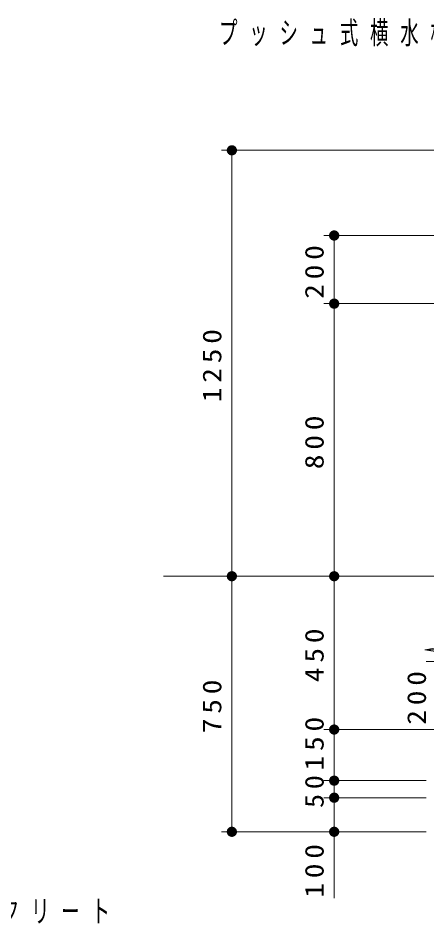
# Model space of a CAD drawing. Units: millimetres on the paper, scale 1:30. Extents: x -385 to 0, y 0 to 338.
# Drawn here: x -243 to -203.1, y 63.9 to 152.6 of the extents above; entities that cross this region are included whole.
import ezdxf

# ---------------------------------------------------------------- set-up
doc = ezdxf.new("R2010")
doc.units = ezdxf.units.MM
doc.layers.add('LY_1', color=7, linetype='Continuous', lineweight=13)
doc.styles.add('ＭＳ ゴシック', font='')
doc.styles.get('ＭＳ ゴシック').set_extended_font_data('MS Gothic')

# ---------------------------------------------------------------- blocks, each defined once
blk = doc.blocks.new('filled_dot')
at = {"color": 0, "linetype": 'Continuous', "lineweight": -2, "const_width": 1.25}
blk.add_lwpolyline([(-0.625, 0, 1), (0.625, 0, 1)], format="xyb", close=True, dxfattribs=at)
blk = doc.blocks.new('open_arrow')
at = {"color": 0, "linetype": 'Continuous', "lineweight": -2}
blk.add_lwpolyline([(7.5, 1.25), (0, 0), (7.5, -1.25)], dxfattribs=at)

msp = doc.modelspace()

# ---------------------------------------------------------------- linework, layer by layer
at = {"layer": 'LY_1'}
for p, q in [((-179.644, 139.68), (-223.111, 139.68)), ((-222.111, 98.014), (-222.111, 139.68)), ((-183.811, 131.347), (-213.111, 131.347)), ((-212.111, 124.68), (-212.111, 131.347)), ((-195.977, 124.68), (-213.111, 124.68)), ((-212.111, 98.014), (-212.111, 124.68)), ((-162.965, 98.014), (-228.782, 98.014)), ((-222.111, 73.014), (-222.111, 98.014)), ((-212.111, 83.014), (-212.111, 98.014)), ((-203.239, 90.819), (-197.239, 90.819)), ((-196.277, 89.68), (-203.111, 89.68)), ((-201.444, 83.014), (-213.111, 83.014)), ((-212.111, 78.014), (-212.111, 83.014)), ((-201.444, 83.014), (-203.111, 83.014)), ((-203.111, 78.014), (-213.111, 78.014)), ((-212.111, 76.347), (-212.111, 78.014)), ((-203.111, 76.347), (-213.111, 76.347)), ((-212.111, 66.508), (-212.111, 76.347)), ((-203.111, 73.014), (-223.111, 73.014)), ((-203.111, 73.014), (-213.111, 73.014))]:
    msp.add_line(p, q, dxfattribs=at)

# ---------------------------------------------------------------- block references
at = {"layer": 'LY_1', "xscale": 0.4, "yscale": 0.4}
for p, rotation in [((-222.111, 139.68), 270), ((-212.111, 131.347), 270), ((-212.111, 124.68), 270), ((-212.111, 124.68), 90), ((-222.111, 98.014), 90), ((-222.111, 98.014), 270), ((-212.111, 98.014), 90), ((-212.111, 98.014), 270), ((-212.111, 83.014), 90), ((-212.111, 83.014), 270), ((-212.111, 78.014), 90), ((-212.111, 78.014), 270), ((-212.111, 76.347), 90), ((-212.111, 76.347), 270), ((-222.111, 73.014), 90), ((-212.111, 73.014), 90)]:
    msp.add_blockref('filled_dot', p, dxfattribs=dict(at, rotation=rotation))
msp.add_blockref('open_arrow', (-203.239, 90.819), dxfattribs=at)

# ---------------------------------------------------------------- texts
at = {"layer": 'LY_1', "char_height": 2.199, "attachment_point": 4, "style": 'ＭＳ ゴシック'}
for s, insert in [('\\T1.64;\\W0.6;プッシュ式横水栓', (-223.359, 151.069)), ('\\T1.64;\\W0.6;均しコンクリート', (-256.494, 65.131))]:
    msp.add_mtext(s, dxfattribs=dict(at, insert=insert))
at = {"layer": 'LY_1', "char_height": 1.833, "attachment_point": 8, "rotation": 90, "style": 'ＭＳ ゴシック'}
for s, insert in [('\\T1.33;\\W1.15;200', (-213.111, 128.014)), ('\\T1.33;\\W1.15;1250', (-223.111, 118.847)), ('\\T1.33;\\W1.15;800', (-213.111, 111.347)), ('\\T1.33;\\W1.15;450', (-213.111, 90.514)), ('\\T1.33;\\W1.15;200', (-203.111, 86.347)), ('\\T1.33;\\W1.15;750', (-223.111, 85.514)), ('\\T1.33;\\W1.15;150', (-213.111, 81.872)), ('\\T1.34;\\W1.1;50', (-213.111, 77.18)), ('\\T1.33;\\W1.15;100', (-213.111, 69.425))]:
    msp.add_mtext(s, dxfattribs=dict(at, insert=insert))

doc.saveas('drawing.dxf')
